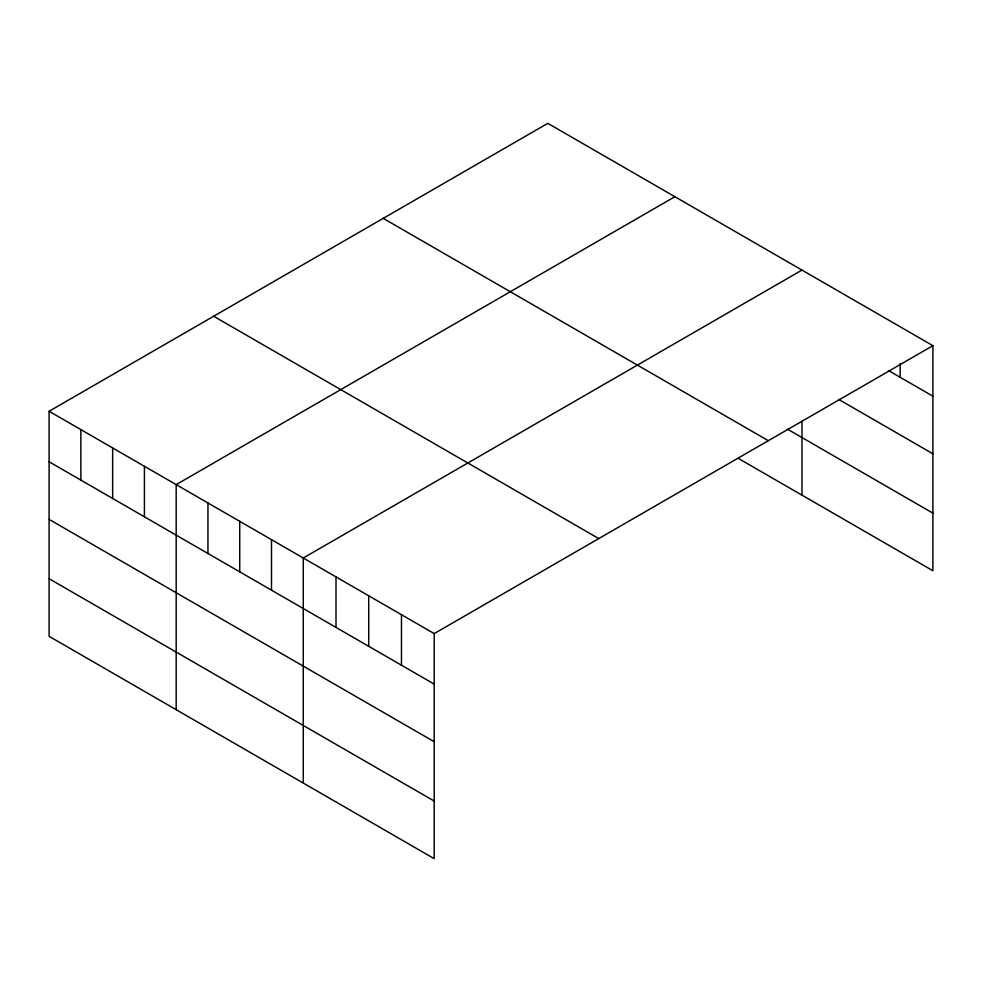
<?xml version="1.0" encoding="UTF-8"?>
<svg xmlns="http://www.w3.org/2000/svg" width="982" height="982" viewBox="0 0 982 982"><rect width="100%" height="100%" fill="white"/><g stroke="black" fill="none" stroke-linecap="round" stroke-linejoin="round"><path stroke-width="1.47" d="M49.1 411.262L434.204 633.599L434.204 858.661L49.1 636.324L49.1 411.262L547.796 123.339L932.9 345.676L932.9 570.738L738.427 458.459M674.88 196.719L176.183 484.629L176.183 709.691M801.963 270.087L303.266 558.009L303.266 783.059M434.204 633.599L932.9 345.676M888.379 370.484L932.9 396.188M838.628 399.367L932.9 453.794M787.404 429.134L932.9 513.132M383.226 218.36L768.329 440.697M213.671 316.253L598.774 538.59M49.1 461.773L434.204 684.11M49.1 519.38L434.204 741.717M49.1 578.717L434.204 801.054M900.163 363.512L900.163 377.297M801.963 421.217L801.963 495.137M401.466 614.707L401.466 665.219M368.729 595.804L368.729 646.316M336.004 576.9L336.004 627.412M271.498 539.658L271.498 590.17M239.731 521.319L239.731 571.831M207.951 502.98L207.951 553.492M144.415 466.29L144.415 516.802M112.648 447.952L112.648 498.463M80.868 429.613L80.868 480.124"/></g></svg>
